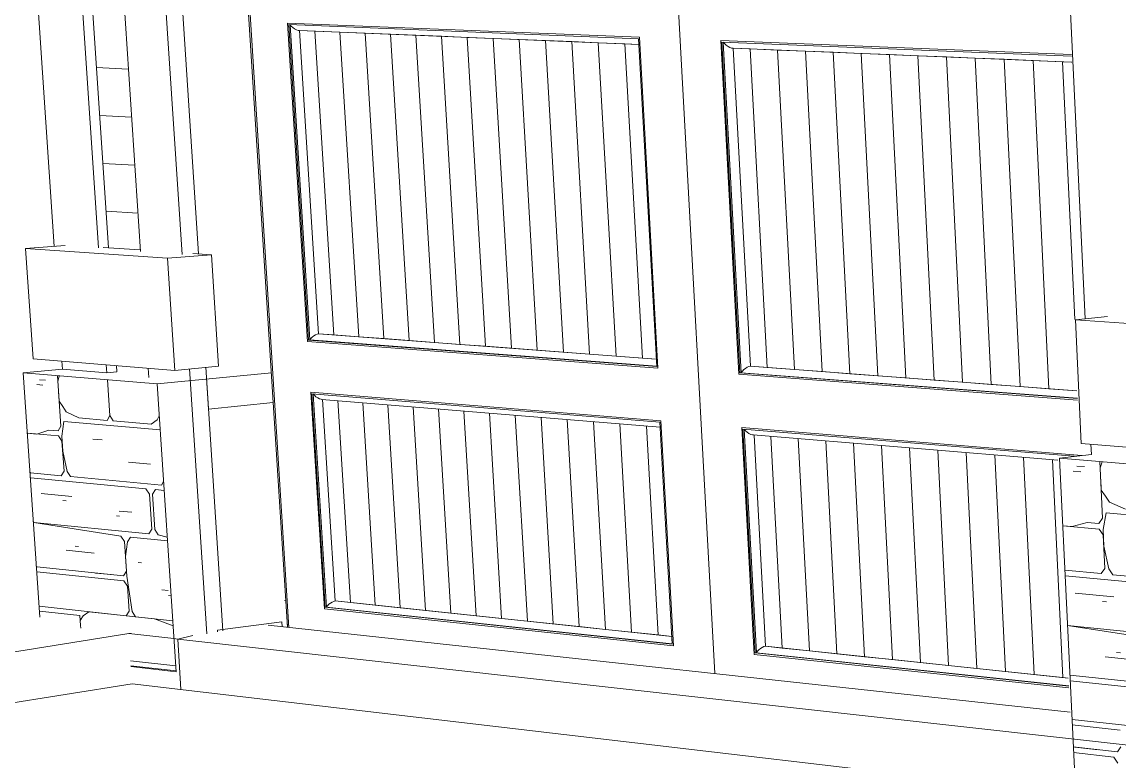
# Model space of a CAD drawing. Header units: inches. Extents: x 205 to 211, y -138 to -29.
# Drawn here: x 204.911 to 205.1005, y -29.4541 to -29.3265 of the extents above; entities that cross this region are included whole.
import ezdxf

# ---------------------------------------------------------------- set-up
doc = ezdxf.new("R2010")
doc.units = ezdxf.units.IN
doc.header["$MEASUREMENT"] = 0
for name, color, linetype, lineweight in [('A-DOOR', 31, 'Continuous', 13), ('A-WALL', 113, 'Continuous', 13), ('A-WALL-PATT', 111, 'Continuous', 13), ('C-BLDG-PADS', 91, 'Continuous', 9), ('C-TOPO', 7, 'Continuous', 9), ('L-SITE-WALL', 31, 'Continuous', 13), ('S-FNDN', 32, 'Continuous', 13)]:
    doc.layers.add(name, color=color, linetype=linetype, lineweight=lineweight)

# ---------------------------------------------------------------- blocks, each defined once
blk = doc.blocks.new('FP_30-Looking North')
at = {"layer": 'A-WALL-PATT', "lineweight": 9}
for p, q in [((204.91405, -29.38832), (204.91512, -29.3884)), ((204.91719, -29.38761), (204.91778, -29.39634)), ((204.91749, -29.38764), (204.91725, -29.38858)), ((204.9258, -29.38843), (204.92573, -29.38831)), ((204.9258, -29.38832), (204.92621, -29.3945)), ((204.91358, -29.38913), (204.91464, -29.38922)), ((204.91737, -29.39031), (204.91749, -29.39203)), ((204.91749, -29.39203), (204.91808, -29.39294)), ((204.91808, -29.39294), (204.91867, -29.39385)), ((204.92088, -29.39489), (204.91867, -29.39385)), ((204.91826, -29.39552), (204.9179, -29.39806)), ((204.91826, -29.39552), (204.93492, -29.39698)), ((204.92573, -29.39532), (204.92088, -29.39489)), ((204.92621, -29.3945), (204.92573, -29.39532)), ((204.92621, -29.3945), (204.92681, -29.39541)), ((204.93333, -29.39598), (204.92681, -29.39541)), ((204.93437, -29.3952), (204.93333, -29.39598)), ((204.93437, -29.3952), (204.93476, -29.39454)), ((204.91195, -29.39753), (204.91363, -29.39768)), ((204.91196, -29.39766), (204.91204, -29.39753)), ((204.91736, -29.39801), (204.91204, -29.39753)), ((204.91363, -29.39768), (204.9157, -29.39701)), ((204.9157, -29.39701), (204.9173, -29.39715)), ((204.9173, -29.39715), (204.91778, -29.39634)), ((204.91736, -29.39801), (204.91795, -29.39892)), ((204.9179, -29.39806), (204.91807, -29.40064)), ((204.9183, -29.40408), (204.91795, -29.39892)), ((204.92326, -29.39854), (204.92488, -29.39868)), ((204.91807, -29.40064), (204.91884, -29.40413)), ((204.92944, -29.40254), (204.93324, -29.40289)), ((205.09322, -29.4032), (205.09456, -29.40331)), ((205.09719, -29.40245), (205.09765, -29.41221)), ((205.09757, -29.40248), (205.09724, -29.40353)), ((204.91241, -29.40424), (204.91251, -29.40439)), ((204.91249, -29.40537), (204.91257, -29.40524)), ((204.91251, -29.40439), (204.91783, -29.40489)), ((204.91257, -29.40524), (204.93244, -29.40712)), ((204.91783, -29.40489), (204.9183, -29.40408)), ((204.91943, -29.40504), (204.91884, -29.40413)), ((204.91943, -29.40504), (204.93511, -29.40651)), ((205.09259, -29.40411), (205.09393, -29.40422)), ((205.09733, -29.40546), (205.09742, -29.40739)), ((204.93244, -29.40712), (204.93304, -29.40804)), ((204.93408, -29.40728), (204.93359, -29.40809)), ((204.93408, -29.40728), (204.93561, -29.40742)), ((204.93551, -29.40585), (204.93511, -29.40651)), ((205.09742, -29.40739), (205.09814, -29.40842)), ((204.91433, -29.40796), (204.91966, -29.40847)), ((204.91812, -29.40918), (204.91865, -29.40923)), ((204.93304, -29.40804), (204.93344, -29.41411)), ((204.93359, -29.40809), (204.93399, -29.41416)), ((205.09814, -29.40842), (205.09886, -29.40944)), ((204.92785, -29.41098), (204.93001, -29.41119)), ((205.09828, -29.41131), (205.09774, -29.41414)), ((205.09828, -29.41131), (205.11794, -29.41303)), ((205.10161, -29.41064), (205.09886, -29.40944)), ((204.91309, -29.41294), (204.913, -29.41279)), ((204.91302, -29.41306), (204.91309, -29.41294)), ((204.91309, -29.41294), (204.93296, -29.41492)), ((204.92813, -29.41529), (204.91309, -29.41294)), ((204.92736, -29.41179), (204.9279, -29.41184)), ((205.09238, -29.41366), (205.09501, -29.41294)), ((205.09501, -29.41294), (205.09702, -29.41312)), ((205.09702, -29.41312), (205.09765, -29.41221)), ((204.93344, -29.41411), (204.93296, -29.41492)), ((204.93399, -29.41416), (204.93459, -29.41508)), ((204.93459, -29.41508), (204.93614, -29.4155)), ((205.09077, -29.41352), (205.09238, -29.41366)), ((205.09707, -29.41408), (205.09077, -29.41352)), ((205.09707, -29.41408), (205.09779, -29.4151)), ((205.09774, -29.41414), (205.09788, -29.41703)), ((205.09806, -29.42088), (205.09779, -29.4151)), ((204.92813, -29.41529), (204.92873, -29.41621)), ((204.92908, -29.42138), (204.92873, -29.41621)), ((204.92927, -29.41627), (204.9289, -29.4188)), ((204.92927, -29.41627), (204.92976, -29.41546)), ((204.93618, -29.4161), (204.92976, -29.41546)), ((204.9187, -29.41775), (204.92352, -29.41824)), ((204.92024, -29.41706), (204.92078, -29.41711)), ((204.9289, -29.4188), (204.92913, -29.42224)), ((205.09788, -29.41703), (205.09873, -29.42094)), ((204.91352, -29.42047), (204.91362, -29.42062)), ((204.91362, -29.42062), (204.92859, -29.42219)), ((204.93113, -29.41988), (204.93167, -29.41994)), ((204.91359, -29.42146), (204.92865, -29.42305)), ((204.92375, -29.42168), (204.92643, -29.42196)), ((204.92908, -29.42138), (204.92859, -29.42219)), ((204.92913, -29.42225), (204.93008, -29.42833)), ((205.09114, -29.42119), (205.09743, -29.42178)), ((205.09119, -29.42214), (205.1158, -29.42447)), ((205.09743, -29.42178), (205.09806, -29.42088)), ((205.09945, -29.42197), (205.09873, -29.42094)), ((205.09945, -29.42197), (205.11842, -29.42375)), ((204.92865, -29.42305), (204.92925, -29.42397)), ((204.92953, -29.42827), (204.92925, -29.42397)), ((204.93522, -29.4246), (204.93631, -29.42472)), ((204.93637, -29.42558), (204.93681, -29.42563)), ((205.09293, -29.42517), (205.09963, -29.42582)), ((204.914, -29.42742), (204.92905, -29.42907)), ((204.91406, -29.42827), (204.92105, -29.42904)), ((204.92159, -29.4291), (204.9226, -29.42836)), ((204.9226, -29.42836), (204.93393, -29.42961)), ((204.92953, -29.42827), (204.92905, -29.42907)), ((204.93008, -29.42833), (204.93067, -29.42925)), ((205.09766, -29.42658), (205.09833, -29.42665)), ((204.92105, -29.42904), (204.92117, -29.43075)), ((204.92111, -29.4299), (204.92159, -29.4291)), ((204.92117, -29.43075), (204.92111, -29.4299)), ((204.93067, -29.42925), (204.93709, -29.42995)), ((204.93393, -29.42961), (204.93714, -29.43079)), ((204.9212, -29.43121), (204.92117, -29.43075)), ((204.92117, -29.43075), (204.9212, -29.43121)), ((205.0916, -29.43075), (205.1162, -29.43321)), ((205.11009, -29.43356), (205.0916, -29.43077)), ((205.10008, -29.43542), (205.10075, -29.43549)), ((204.9298, -29.43683), (204.9376, -29.43772)), ((204.92986, -29.43769), (204.93766, -29.43859)), ((205.09811, -29.43617), (205.10417, -29.43679)), ((205.09201, -29.43934), (205.11045, -29.44128)), ((205.09206, -29.4403), (205.11049, -29.44224)), ((205.09238, -29.44696), (205.1108, -29.44898)), ((205.09242, -29.44792), (205.10071, -29.44883)), ((205.0926, -29.45172), (205.10022, -29.45258)), ((205.09959, -29.45346), (205.09265, -29.45267)), ((205.09287, -29.45175), (205.09687, -29.4522)), ((205.10084, -29.4517), (205.10022, -29.45258)), ((205.09959, -29.45346), (205.10031, -29.45449))]:
    blk.add_line(p, q, dxfattribs=at)
blk = doc.blocks.new('FP_31-Looking North')
at = {"layer": 'A-WALL-PATT', "lineweight": 9}
for p, q in [((204.92393, -29.33441), (204.92939, -29.33466)), ((204.92448, -29.34269), (204.92994, -29.34297)), ((204.92503, -29.35096), (204.93049, -29.35127)), ((204.92558, -29.35921), (204.93103, -29.35955))]:
    blk.add_line(p, q, dxfattribs=at)

msp = doc.modelspace()

# ---------------------------------------------------------------- linework, layer by layer
at = {"layer": 'A-DOOR'}
for p, q in [((204.92397, -29.25165), (204.93152, -29.36617)), ((204.93868, -29.36665), (204.93195, -29.26333)), ((204.94153, -29.36657), (204.93484, -29.26334)), ((205.08922, -29.26309), (205.09464, -29.37778)), ((204.93285, -29.38631), (204.93295, -29.3879)), ((204.94294, -29.43216), (204.93997, -29.38643)), ((204.94574, -29.43168), (204.9428, -29.38616)), ((205.09566, -29.39945), (205.09574, -29.4012))]:
    msp.add_line(p, q, dxfattribs=at)
at = {"layer": 'A-DOOR', "lineweight": 9}
for p, q in [((204.94651, -29.26336), (204.95715, -29.4311)), ((205.0307, -29.43905), (205.02104, -29.26325)), ((205.02104, -29.26325), (205.0307, -29.43905)), ((204.96037, -29.38169), (204.95692, -29.32671)), ((204.95692, -29.32671), (205.01768, -29.32915)), ((204.96037, -29.38169), (204.95692, -29.32671)), ((204.95692, -29.32671), (205.01768, -29.32915)), ((204.9571, -29.32698), (204.96052, -29.38145)), ((205.01752, -29.32941), (204.9571, -29.32698)), ((204.95734, -29.327), (204.96075, -29.38143)), ((205.01757, -29.33039), (204.95892, -29.32799)), ((204.96164, -29.3281), (204.95899, -29.32799)), ((204.95899, -29.32799), (204.96226, -29.38036)), ((204.96226, -29.38036), (204.95899, -29.32799)), ((205.01756, -29.33039), (204.95899, -29.32799)), ((204.96226, -29.38036), (204.95899, -29.32799)), ((204.95899, -29.32799), (205.01756, -29.33039)), ((204.96596, -29.32828), (204.96164, -29.3281)), ((204.96164, -29.3281), (204.9649, -29.38056)), ((204.9649, -29.38056), (204.96164, -29.3281)), ((204.96921, -29.38088), (204.96596, -29.32828)), ((204.97031, -29.32845), (204.96596, -29.32828)), ((204.96596, -29.32828), (204.96921, -29.38088)), ((204.97354, -29.38121), (204.97031, -29.32845)), ((204.97468, -29.32863), (204.97031, -29.32845)), ((204.97031, -29.32845), (204.97354, -29.38121)), ((204.97789, -29.38154), (204.97468, -29.32863)), ((204.97908, -29.32881), (204.97468, -29.32863)), ((204.97468, -29.32863), (204.97789, -29.38154)), ((204.98227, -29.38187), (204.97908, -29.32881)), ((204.9835, -29.32899), (204.97908, -29.32881)), ((204.97908, -29.32881), (204.98227, -29.38187)), ((204.98667, -29.3822), (204.9835, -29.32899)), ((204.98795, -29.32918), (204.9835, -29.32899)), ((204.9835, -29.32899), (204.98667, -29.3822)), ((204.9911, -29.38253), (204.98795, -29.32918)), ((204.99242, -29.32936), (204.98795, -29.32918)), ((204.98795, -29.32918), (204.9911, -29.38253)), ((204.99556, -29.38287), (204.99242, -29.32936)), ((204.99692, -29.32954), (204.99242, -29.32936)), ((204.99242, -29.32936), (204.99556, -29.38287)), ((205.00004, -29.3832), (204.99692, -29.32954)), ((205.00144, -29.32973), (204.99692, -29.32954)), ((204.99692, -29.32954), (205.00004, -29.3832)), ((205.00454, -29.38354), (205.00144, -29.32973)), ((205.00599, -29.32991), (205.00144, -29.32973)), ((205.00144, -29.32973), (205.00454, -29.38354)), ((205.02068, -29.38602), (205.01752, -29.32941)), ((205.01768, -29.32915), (205.02087, -29.3863)), ((205.01768, -29.32915), (205.02087, -29.3863)), ((205.03486, -29.38737), (205.03173, -29.32971)), ((205.03173, -29.32971), (205.09228, -29.33215)), ((205.03486, -29.38737), (205.03173, -29.32971)), ((205.03173, -29.32971), (205.09228, -29.33215)), ((205.00907, -29.38388), (205.00599, -29.32991)), ((205.01057, -29.3301), (205.00599, -29.32991)), ((205.00599, -29.32991), (205.00907, -29.38388)), ((205.01363, -29.38423), (205.01057, -29.3301)), ((205.01517, -29.33029), (205.01057, -29.3301)), ((205.01057, -29.3301), (205.01363, -29.38423)), ((205.01822, -29.38457), (205.01517, -29.33029)), ((205.01517, -29.33029), (205.01822, -29.38457)), ((205.01756, -29.33039), (205.01517, -29.33029)), ((205.03193, -29.33), (205.03502, -29.38711)), ((205.09229, -29.33243), (205.03193, -29.33)), ((205.03216, -29.33), (205.03525, -29.38709)), ((205.09233, -29.33346), (205.0338, -29.33106)), ((205.03678, -29.33118), (205.03387, -29.33106)), ((205.03387, -29.33106), (205.03683, -29.38597)), ((205.03683, -29.38597), (205.03387, -29.33106)), ((205.09232, -29.33345), (205.03387, -29.33106)), ((205.03387, -29.33106), (205.09232, -29.33345)), ((205.03683, -29.38597), (205.03387, -29.33106)), ((205.04154, -29.33137), (205.03678, -29.33118)), ((205.03678, -29.33118), (205.03973, -29.38619)), ((205.03973, -29.38619), (205.03678, -29.33118)), ((205.04633, -29.33157), (205.04154, -29.33137)), ((205.04154, -29.33137), (205.04447, -29.38655)), ((205.04447, -29.38655), (205.04154, -29.33137)), ((205.05114, -29.33176), (205.04633, -29.33157)), ((205.04633, -29.33157), (205.04923, -29.3869)), ((205.04923, -29.3869), (205.04633, -29.33157)), ((205.05599, -29.33196), (205.05114, -29.33176)), ((205.05114, -29.33176), (205.05403, -29.38726)), ((205.05403, -29.38726), (205.05114, -29.33176)), ((205.06086, -29.33216), (205.05599, -29.33196)), ((205.05599, -29.33196), (205.05885, -29.38763)), ((205.05885, -29.38763), (205.05599, -29.33196)), ((205.06577, -29.33236), (205.06086, -29.33216)), ((205.06086, -29.33216), (205.0637, -29.38799)), ((205.0637, -29.38799), (205.06086, -29.33216)), ((205.0707, -29.33257), (205.06577, -29.33236)), ((205.06577, -29.33236), (205.06858, -29.38836)), ((205.06858, -29.38836), (205.06577, -29.33236)), ((205.07567, -29.33277), (205.0707, -29.33257)), ((205.0707, -29.33257), (205.07349, -29.38873)), ((205.07349, -29.38873), (205.0707, -29.33257)), ((205.08066, -29.33297), (205.07567, -29.33277)), ((205.07567, -29.33277), (205.07843, -29.3891)), ((205.07843, -29.3891), (205.07567, -29.33277)), ((205.08568, -29.33318), (205.08066, -29.33297)), ((205.08066, -29.33297), (205.0834, -29.38947)), ((205.0834, -29.38947), (205.08066, -29.33297)), ((205.09074, -29.33339), (205.08568, -29.33318)), ((205.08568, -29.33318), (205.0884, -29.38985)), ((205.0884, -29.38985), (205.08568, -29.33318)), ((205.09232, -29.33345), (205.09074, -29.33339)), ((205.09074, -29.33339), (205.09285, -29.3779)), ((205.09285, -29.3779), (205.09074, -29.33339)), ((204.96226, -29.38036), (204.9649, -29.38056)), ((205.02059, -29.38475), (204.96226, -29.38036)), ((205.02059, -29.38475), (204.96226, -29.38036)), ((204.9649, -29.38056), (204.96921, -29.38088)), ((204.96921, -29.38088), (204.97354, -29.38121)), ((205.02087, -29.3863), (204.96037, -29.38169)), ((205.02087, -29.3863), (204.96037, -29.38169)), ((204.96075, -29.38143), (204.96052, -29.38145)), ((204.96052, -29.38145), (205.02068, -29.38602)), ((204.96075, -29.38143), (205.02067, -29.38598)), ((204.97354, -29.38121), (204.97789, -29.38154)), ((204.97789, -29.38154), (204.98227, -29.38187)), ((204.98227, -29.38187), (204.98667, -29.3822)), ((204.98667, -29.3822), (204.9911, -29.38253)), ((204.9911, -29.38253), (204.99556, -29.38287)), ((204.99556, -29.38287), (205.00004, -29.3832)), ((205.00004, -29.3832), (205.00454, -29.38354)), ((205.00454, -29.38354), (205.00907, -29.38388)), ((205.00907, -29.38388), (205.01363, -29.38423)), ((205.01363, -29.38423), (205.01822, -29.38457)), ((205.01822, -29.38457), (205.02059, -29.38475)), ((205.02063, -29.3853), (205.02063, -29.38535)), ((205.03683, -29.38597), (205.03973, -29.38619)), ((205.09324, -29.39021), (205.03683, -29.38597)), ((205.09324, -29.39021), (205.03683, -29.38597)), ((205.03973, -29.38619), (205.04447, -29.38655)), ((205.04447, -29.38655), (205.04923, -29.3869)), ((205.09333, -29.39183), (205.03486, -29.38737)), ((205.09333, -29.39183), (205.03486, -29.38737)), ((205.03502, -29.38711), (205.03525, -29.38709)), ((205.03502, -29.38711), (205.09332, -29.39155)), ((205.03525, -29.38709), (205.09331, -29.3915)), ((205.04923, -29.3869), (205.05403, -29.38726)), ((205.05403, -29.38726), (205.05885, -29.38763)), ((205.05885, -29.38763), (205.0637, -29.38799)), ((205.0637, -29.38799), (205.06858, -29.38836)), ((205.06858, -29.38836), (205.07349, -29.38873)), ((204.96092, -29.39045), (205.02138, -29.3954)), ((204.96326, -29.42784), (204.96092, -29.39045)), ((204.96326, -29.42784), (204.96092, -29.39045)), ((204.96092, -29.39045), (205.02138, -29.3954)), ((205.07349, -29.38873), (205.07843, -29.3891)), ((205.07843, -29.3891), (205.0834, -29.38947)), ((205.0834, -29.38947), (205.0884, -29.38985)), ((205.0884, -29.38985), (205.09324, -29.39021)), ((204.9611, -29.39072), (204.96341, -29.4276)), ((205.02122, -29.39565), (204.9611, -29.39072)), ((204.96133, -29.39074), (204.96364, -29.42757)), ((205.02126, -29.39652), (204.96282, -29.39169)), ((204.96297, -29.3917), (204.96515, -29.4265)), ((204.96515, -29.4265), (204.96297, -29.3917)), ((204.96515, -29.4265), (204.96297, -29.3917)), ((204.96561, -29.39191), (204.96777, -29.42678)), ((204.96777, -29.42678), (204.96561, -29.39191)), ((204.97206, -29.42723), (204.96991, -29.39227)), ((204.96991, -29.39227), (204.97206, -29.42723)), ((204.97638, -29.42769), (204.97423, -29.39263)), ((204.97423, -29.39263), (204.97638, -29.42769)), ((204.98072, -29.42814), (204.97858, -29.39299)), ((204.97858, -29.39299), (204.98072, -29.42814)), ((204.98508, -29.4286), (204.98296, -29.39335)), ((204.98296, -29.39335), (204.98508, -29.4286)), ((204.98947, -29.42906), (204.98736, -29.39371)), ((204.98736, -29.39371), (204.98947, -29.42906)), ((204.99388, -29.42953), (204.99178, -29.39408)), ((204.99178, -29.39408), (204.99388, -29.42953)), ((204.99832, -29.43), (204.99624, -29.39444)), ((204.99624, -29.39444), (204.99832, -29.43)), ((205.00278, -29.43047), (205.00071, -29.39481)), ((205.00071, -29.39481), (205.00278, -29.43047)), ((205.00727, -29.43094), (205.00521, -29.39519)), ((205.00521, -29.39519), (205.00727, -29.43094)), ((205.01179, -29.43141), (205.00974, -29.39556)), ((205.00974, -29.39556), (205.01179, -29.43141)), ((205.01633, -29.43189), (205.01429, -29.39593)), ((205.01429, -29.39593), (205.01633, -29.43189)), ((205.02335, -29.43396), (205.02122, -29.39565)), ((205.02138, -29.3954), (205.02354, -29.43425)), ((205.02138, -29.3954), (205.02354, -29.43425)), ((205.0209, -29.43237), (205.01888, -29.39631)), ((205.01888, -29.39631), (205.0209, -29.43237)), ((205.03747, -29.43573), (205.03535, -29.39655)), ((205.03535, -29.39655), (205.0941, -29.40136)), ((205.03747, -29.43573), (205.03535, -29.39655)), ((205.03535, -29.39655), (205.0941, -29.40136)), ((205.03555, -29.39683), (205.03764, -29.43548)), ((205.09271, -29.40152), (205.03555, -29.39683)), ((205.03578, -29.39685), (205.03787, -29.43545)), ((205.08994, -29.40219), (205.03731, -29.39784)), ((205.03747, -29.39785), (205.03943, -29.43433)), ((205.03943, -29.43433), (205.03747, -29.39785)), ((205.03943, -29.43433), (205.03747, -29.39785)), ((205.04037, -29.39809), (205.04232, -29.43463)), ((205.04232, -29.43463), (205.04037, -29.39809)), ((205.0451, -29.39847), (205.04704, -29.43513)), ((205.04704, -29.43513), (205.0451, -29.39847)), ((205.04986, -29.39887), (205.05179, -29.43563)), ((205.05179, -29.43563), (205.04986, -29.39887)), ((205.05465, -29.39927), (205.05657, -29.43613)), ((205.05657, -29.43613), (205.05465, -29.39927)), ((205.05947, -29.39967), (205.06137, -29.43663)), ((205.06137, -29.43663), (205.05947, -29.39967)), ((205.06432, -29.40007), (205.0662, -29.43714)), ((205.0662, -29.43714), (205.06432, -29.40007)), ((205.06919, -29.40047), (205.07106, -29.43766)), ((205.07106, -29.43766), (205.06919, -29.40047)), ((205.0741, -29.40088), (205.07595, -29.43817)), ((205.07595, -29.43817), (205.0741, -29.40088)), ((205.07903, -29.40128), (205.08087, -29.43869)), ((205.08087, -29.43869), (205.07903, -29.40128)), ((205.084, -29.40169), (205.08582, -29.43921)), ((205.08582, -29.43921), (205.084, -29.40169)), ((205.08899, -29.40211), (205.0908, -29.43973)), ((205.0908, -29.43973), (205.08899, -29.40211)), ((205.02354, -29.43425), (204.96326, -29.42784)), ((205.02354, -29.43425), (204.96326, -29.42784)), ((204.96364, -29.42757), (204.96341, -29.4276)), ((204.96341, -29.4276), (205.02335, -29.43396)), ((204.96364, -29.42757), (205.02335, -29.43391)), ((204.96515, -29.4265), (204.96777, -29.42678)), ((205.02326, -29.43262), (204.96515, -29.4265)), ((205.02326, -29.43262), (204.96515, -29.4265)), ((204.96777, -29.42678), (204.97206, -29.42723)), ((204.97206, -29.42723), (204.97638, -29.42769)), ((204.97638, -29.42769), (204.98072, -29.42814)), ((204.98072, -29.42814), (204.98508, -29.4286)), ((204.98508, -29.4286), (204.98947, -29.42906)), ((204.98947, -29.42906), (204.99388, -29.42953)), ((204.99388, -29.42953), (204.99832, -29.43)), ((204.99832, -29.43), (205.00278, -29.43047)), ((205.00278, -29.43047), (205.00727, -29.43094)), ((205.00727, -29.43094), (205.01179, -29.43141)), ((205.01179, -29.43141), (205.01633, -29.43189)), ((205.01633, -29.43189), (205.0209, -29.43237)), ((205.0209, -29.43237), (205.02326, -29.43262)), ((205.0233, -29.43322), (205.02331, -29.43328)), ((205.09183, -29.44151), (205.03747, -29.43573)), ((205.09183, -29.44151), (205.03747, -29.43573)), ((205.03764, -29.43548), (205.03787, -29.43545)), ((205.03764, -29.43548), (205.09182, -29.44123)), ((205.03787, -29.43545), (205.09181, -29.44117)), ((205.03943, -29.43433), (205.04232, -29.43463)), ((205.09173, -29.43983), (205.03943, -29.43433)), ((205.09173, -29.43983), (205.03943, -29.43433)), ((205.04232, -29.43463), (205.04704, -29.43513)), ((205.04704, -29.43513), (205.05179, -29.43563)), ((205.05179, -29.43563), (205.05657, -29.43613)), ((205.05657, -29.43613), (205.06137, -29.43663)), ((205.06137, -29.43663), (205.0662, -29.43714)), ((205.0662, -29.43714), (205.07106, -29.43766)), ((205.07106, -29.43766), (205.07595, -29.43817)), ((205.07595, -29.43817), (205.08087, -29.43869)), ((205.08087, -29.43869), (205.08582, -29.43921)), ((205.08582, -29.43921), (205.0908, -29.43973)), ((205.0908, -29.43973), (205.09173, -29.43983))]:
    msp.add_line(p, q, dxfattribs=at)
for points in [[(204.95899, -29.32799, 0), (204.95873, -29.32797, 0), (204.95843, -29.32787, 0), (204.95812, -29.32771, 0), (204.95782, -29.32749, 0), (204.95755, -29.32724, 0), (204.95736, -29.327, 0)], [(205.03387, -29.33106, 0), (205.0336, -29.33103, 0), (205.0333, -29.33093, 0), (205.03298, -29.33076, 0), (205.03268, -29.33054, 0), (205.03239, -29.33027, 0), (205.03217, -29.33, 0)], [(204.96226, -29.38036, 0), (204.962, -29.38042, 0), (204.96172, -29.38054, 0), (204.96144, -29.38071, 0), (204.96117, -29.38093, 0), (204.96093, -29.38117, 0), (204.96075, -29.38143, 0)], [(205.03525, -29.38709, 0), (205.03545, -29.38682, 0), (205.0357, -29.38656, 0), (205.03599, -29.38634, 0), (205.03628, -29.38615, 0), (205.03657, -29.38603, 0), (205.03683, -29.38597, 0)], [(204.96287, -29.39169, 0), (204.96271, -29.39167, 0), (204.96241, -29.39159, 0), (204.96211, -29.39143, 0), (204.96181, -29.39123, 0), (204.96155, -29.39097, 0), (204.96136, -29.39074, 0)], [(205.03737, -29.39784, 0), (205.0372, -29.39783, 0), (205.03691, -29.39774, 0), (205.03659, -29.39758, 0), (205.03629, -29.39736, 0), (205.03601, -29.3971, 0), (205.03581, -29.39685, 0)], [(204.96515, -29.4265, 0), (204.96489, -29.42657, 0), (204.96461, -29.42669, 0), (204.96432, -29.42687, 0), (204.96406, -29.42708, 0), (204.96382, -29.42732, 0), (204.96364, -29.42757, 0)], [(205.03787, -29.43545, 0), (205.03807, -29.43519, 0), (205.03832, -29.43493, 0), (205.0386, -29.43471, 0), (205.03889, -29.43452, 0), (205.03918, -29.43439, 0), (205.03943, -29.43433, 0)]]:
    msp.add_polyline3d(points, dxfattribs=at)
at = {"layer": 'A-WALL'}
for p, q in [((204.91463, -29.19462), (204.926, -29.36553)), ((204.91306, -29.19798), (204.92424, -29.36553)), ((204.91661, -29.36528), (204.90581, -29.20554)), ((204.94153, -29.36657), (204.93484, -29.26334)), ((204.94627, -29.26336), (204.95445, -29.39225)), ((204.9185, -29.36514), (204.91167, -29.36566)), ((204.93616, -29.36732), (204.91167, -29.36566)), ((204.91167, -29.36566), (204.91297, -29.38471)), ((204.92504, -29.36546), (204.93147, -29.36589)), ((204.93616, -29.36732), (204.94377, -29.36672)), ((204.93742, -29.38668), (204.93616, -29.36732)), ((204.94057, -29.3665), (204.94377, -29.36672)), ((204.94377, -29.36672), (204.94501, -29.38596)), ((205.0985, -29.37741), (205.09296, -29.37796)), ((205.1331, -29.38068), (205.09296, -29.37796)), ((205.09296, -29.37796), (205.09397, -29.39931)), ((204.91297, -29.38471), (204.93742, -29.38668)), ((204.91804, -29.38649), (204.91795, -29.38511)), ((204.92559, -29.38573), (204.92568, -29.38711)), ((204.92735, -29.38587), (204.92743, -29.38695)), ((204.94501, -29.38596), (204.93742, -29.38668)), ((204.94326, -29.39338), (204.9428, -29.38616)), ((204.95445, -29.39225), (204.94326, -29.39338)), ((205.09397, -29.39931), (205.13404, -29.40255)), ((204.95636, -29.42641), (204.95659, -29.42638))]:
    msp.add_line(p, q, dxfattribs=at)
at = {"layer": 'C-BLDG-PADS'}
for p, q in [((204.93006, -29.44079), (204.8644, -29.45123)), ((205.13755, -29.46513), (204.93006, -29.44079))]:
    msp.add_line(p, q, dxfattribs=at)
at = {"layer": 'C-TOPO'}
for p, q in [((204.86377, -29.44272), (204.92949, -29.43214)), ((204.86377, -29.44272), (204.92949, -29.43214)), ((204.86377, -29.44272), (204.92949, -29.43214)), ((204.92949, -29.43214), (204.92991, -29.4321)), ((204.92949, -29.43214), (204.92987, -29.43211)), ((204.92949, -29.43214), (204.93729, -29.43301)), ((204.92949, -29.43214), (204.93729, -29.43301)), ((204.92949, -29.43214), (204.93729, -29.43301)), ((204.95836, -29.43122), (204.95355, -29.4307)), ((204.95836, -29.43122), (204.95355, -29.4307)), ((204.95355, -29.4307), (204.95836, -29.43122)), ((204.95682, -29.43058), (204.95705, -29.43059)), ((204.95705, -29.43059), (204.95682, -29.43058)), ((204.95683, -29.43063), (204.95706, -29.43064)), ((204.95683, -29.43063), (204.95706, -29.43064)), ((204.95706, -29.43064), (204.95683, -29.43063)), ((205.09208, -29.44568), (204.95836, -29.43122)), ((205.09208, -29.44568), (204.95836, -29.43122)), ((204.95836, -29.43122), (205.09208, -29.44568)), ((204.93729, -29.43301), (204.93793, -29.43308)), ((204.93729, -29.43301), (204.93793, -29.43308)), ((204.93729, -29.43301), (204.93793, -29.43308)), ((204.93793, -29.43308), (204.94054, -29.43248)), ((204.94054, -29.43248), (204.93793, -29.43308)), ((204.93793, -29.43308), (205.11975, -29.45339)), ((204.9385, -29.44178), (204.93793, -29.43308)), ((204.9385, -29.44178), (204.93793, -29.43308)), ((204.9385, -29.44178), (204.93793, -29.43308)), ((204.93793, -29.43308), (205.11975, -29.45339)), ((204.9385, -29.44178), (204.93793, -29.43308)), ((204.93793, -29.43308), (205.11975, -29.45339))]:
    msp.add_line(p, q, dxfattribs=at)
at = {"layer": 'L-SITE-WALL'}
for p, q in [((204.91124, -29.38712), (204.91804, -29.38649)), ((204.92568, -29.38711), (204.91804, -29.38649)), ((204.91124, -29.38712), (204.91413, -29.4293)), ((204.9344, -29.38903), (204.91124, -29.38712)), ((204.92743, -29.38695), (204.92568, -29.38711)), ((204.9344, -29.38903), (204.95413, -29.38713)), ((204.93767, -29.43872), (204.9344, -29.38903)), ((204.95445, -29.39225), (204.95691, -29.43103)), ((205.09574, -29.4012), (205.09022, -29.40187)), ((205.11754, -29.40412), (205.09022, -29.40187)), ((205.09022, -29.40187), (205.09284, -29.45663)), ((204.92986, -29.43782), (204.93767, -29.43872))]:
    msp.add_line(p, q, dxfattribs=at)
at = {"layer": 'S-FNDN'}
for p, q in [((204.94479, -29.43156), (204.95593, -29.43011)), ((204.95593, -29.43011), (204.95598, -29.43097)), ((204.94481, -29.43182), (204.94479, -29.43156))]:
    msp.add_line(p, q, dxfattribs=at)

# ---------------------------------------------------------------- block references
at = {"layer": 'A-WALL', "lineweight": 9}
msp.add_blockref('FP_31-Looking North', (0, 0), dxfattribs=at)
at = {"layer": 'L-SITE-WALL', "lineweight": 9}
msp.add_blockref('FP_30-Looking North', (0, 0), dxfattribs=at)

doc.saveas('drawing.dxf')
